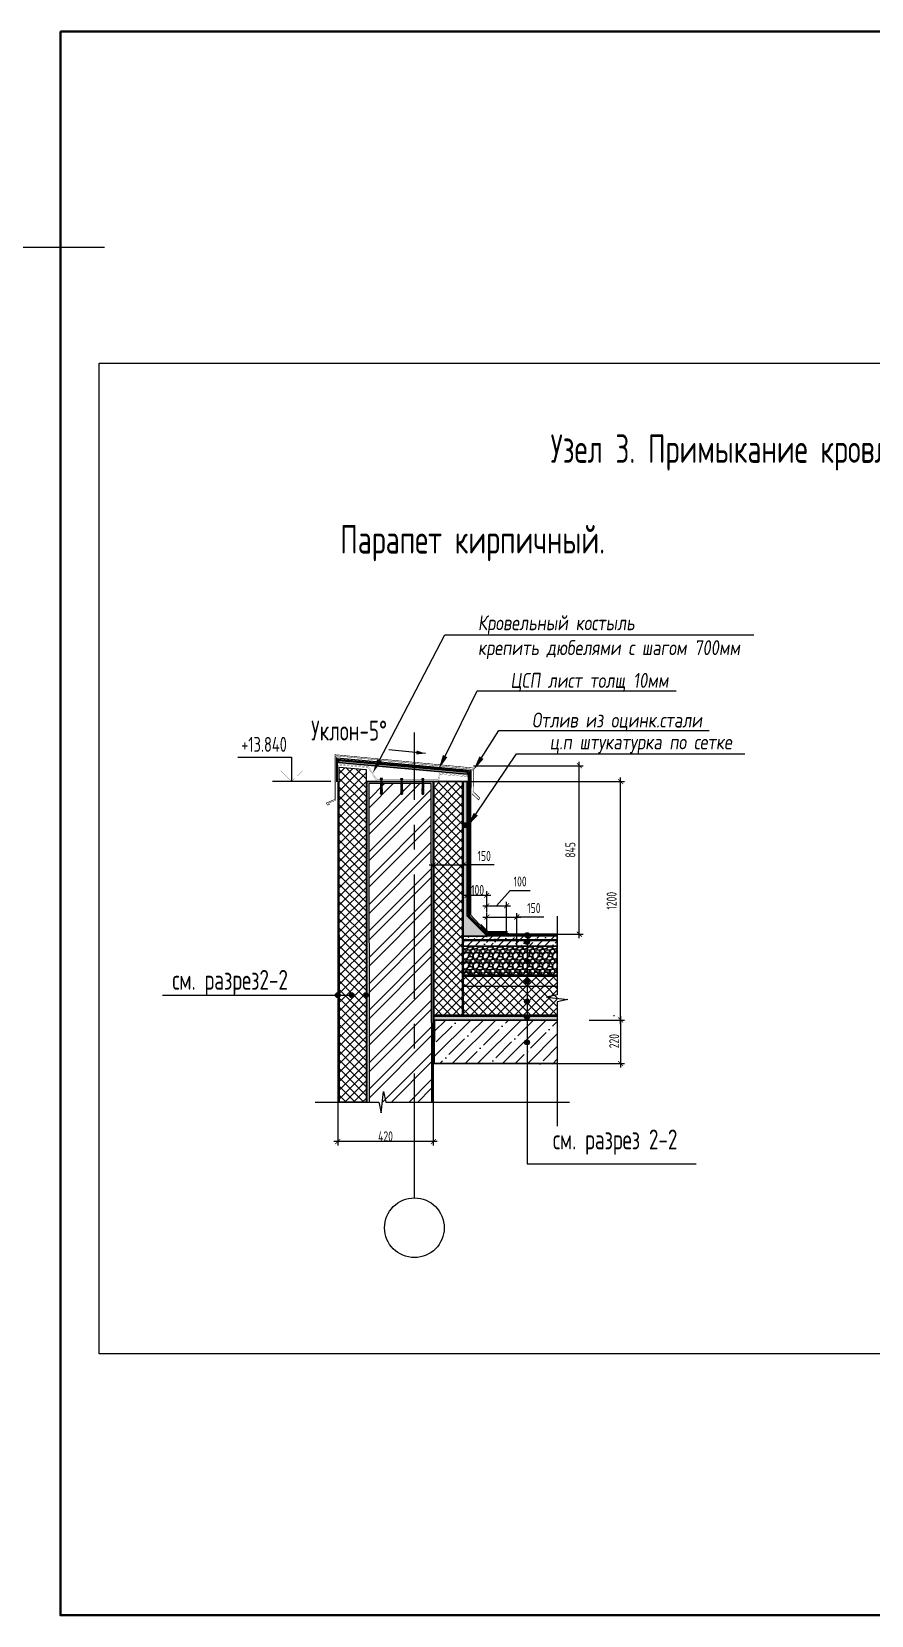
# Model space of a CAD drawing. Header units: millimetres. Extents: x -314343 to 682031, y 21428 to 98936.
# Drawn here: x 425982 to 430203, y 56323 to 64280 of the extents above; entities that cross this region are included whole.
import ezdxf
from ezdxf import colors
from ezdxf.entities.mleader import LeaderData, LeaderLine
from ezdxf.math import Vec2, Vec3

# ---------------------------------------------------------------- set-up
doc = ezdxf.new("R2010")
doc.units = ezdxf.units.MM
doc.header["$MEASUREMENT"] = 0
doc.header["$PDMODE"] = 3
doc.header["$PDSIZE"] = -4
doc.linetypes.add('CENTER', pattern=[2, 1.25, -0.25, 0.25, -0.25])
doc.linetypes.add('штриховая 50', pattern=[1, 0.5, -0.5])
doc.layers.get('0').update_dxf_attribs({"color": 250, "lineweight": 9})
doc.layers.get('Defpoints').update_dxf_attribs({"color": 6})
for name, color, linetype, lineweight in [('0.35', 30, 'Continuous', 30), ('_0', 250, 'Continuous', 9), ('_Выноска', 7, 'Continuous', 15), ('TN-ГИДРОИЗОЛЯЦИЯ БИТУМАЯ нижняя', 173, 'Continuous', 15), ('АР_Навесной фасад', 147, 'Continuous', 5), ('АР_Оси', 195, 'Continuous', 9), ('АР_Перегородки_кирпич_Штрих', 244, 'Continuous', 5), ('АР_Тонкие', 250, 'Continuous', 5), ('АР_Утеплитель', 250, 'Continuous', 9), ('Крепеж', 251, 'Continuous', 15), ('Маркировка потолков', 7, 'Continuous', 9), ('текст', 7, 'Continuous', 15)]:
    doc.layers.add(name, color=color, linetype=linetype, lineweight=lineweight)
doc.layers.add('PDF _0', color=7, linetype='Continuous')
doc.styles.add('ICOCPEUR', font='isocpeur.ttf')
doc.styles.add('ISOCPEUR', font='isocpeur.ttf', dxfattribs={"width": 0.7})
doc.styles.add('Архитект', font='isocpeur.ttf', dxfattribs={"width": 0.8, "oblique": 8})
doc.dimstyles.new('R_50', dxfattribs={"dimtxt": 140, "dimasz": 30, "dimexe": 20, "dimexo": 0, "dimgap": 20, "dimtad": 1, "dimdec": 0, "dimrnd": 5, "dimzin": 0, "dimdsep": 46, "dimtxsty": 'ISOCPEUR', "dimblk": 'ARCHTICK', "dimcen": 50, "dimdle": 20, "dimclrd": 256, "dimclre": 256, "dimclrt": 256, "dimadec": 0, "dimazin": 0, "dimtfac": 2, "dimtdec": 0, "dimtofl": 0, "dimtmove": 1, "dimatfit": 3, "dimfxl": 1, "dimtvp": 3, "dimtolj": 1, "dimtzin": 0, "dimarcsym": 0})

# ---------------------------------------------------------------- blocks, each defined once
blk = doc.blocks.new('*U404')
blk.add_lwpolyline([(0, -14.46), (0, -1), (2.25, -0.5), (-2.25, 0), (0, 0.5), (0, 39.26)])
blk = doc.blocks.new('*U358')
blk.add_lwpolyline([(0, -17.58), (0, -1), (2.25, -0.5), (-2.25, 0), (0, 0.5), (0, 26.72)])
blk = doc.blocks.new('_ArchTick')
at = {"color": 0, "linetype": 'ByBlock', "const_width": 0.15}
blk.add_lwpolyline([(-0.5, -0.5), (0.5, 0.5)], dxfattribs=at)
blk = doc.blocks.new('*D400')
at = {"layer": '_0', "lineweight": -2, "ltscale": 500, "transparency": 16777216}
for p, q in [((428784.9, 59314), (428962.2, 59314)), ((428942.2, 59334), (428942.2, 59075.2)), ((428598.1, 59095.2), (428962.2, 59095.2))]:
    blk.add_line(p, q, dxfattribs=at)
at = {"layer": 'Defpoints', "color": 0, "ltscale": 500, "transparency": 16777216}
for p in [(428784.9, 59314), (428598.1, 59095.2), (428942.2, 59095.2)]:
    blk.add_point(p, dxfattribs=at)
at = {"layer": '_0', "lineweight": -2, "ltscale": 500, "transparency": 16777216, "xscale": 25, "yscale": 25, "zscale": 25}
for p, rotation in [((428942.2, 59314), 90), ((428942.2, 59095.2), 270)]:
    blk.add_blockref('_ArchTick', p, dxfattribs=dict(at, rotation=rotation))
at = {"layer": '_0', "ltscale": 500, "transparency": 16777216, "insert": (428910.2, 59208), "char_height": 50, "attachment_point": 5, "rotation": 90, "style": 'ISOCPEUR'}
blk.add_mtext('\\A1;220', dxfattribs=at)
blk = doc.blocks.new('*D401')
at = {"layer": '_0', "lineweight": -2, "ltscale": 500, "transparency": 16777216}
for p, q in [((428202.9, 60591.7), (428754.9, 60591.7)), ((428734.9, 59725.6), (428734.9, 60611.7)), ((428578.7, 59745.6), (428754.9, 59745.6))]:
    blk.add_line(p, q, dxfattribs=at)
at = {"layer": 'Defpoints', "color": 0, "ltscale": 500, "transparency": 16777216}
for p in [(428202.9, 60591.7), (428734.9, 60591.7), (428578.7, 59745.6)]:
    blk.add_point(p, dxfattribs=at)
at = {"layer": '_0', "lineweight": -2, "ltscale": 500, "transparency": 16777216, "xscale": 25, "yscale": 25, "zscale": 25}
for p, rotation in [((428734.9, 60591.7), 90), ((428734.9, 59745.6), 270)]:
    blk.add_blockref('_ArchTick', p, dxfattribs=dict(at, rotation=rotation))
at = {"layer": '_0', "ltscale": 500, "transparency": 16777216, "insert": (428689.9, 60168.7), "char_height": 50, "attachment_point": 5, "rotation": 90, "style": 'ISOCPEUR'}
blk.add_mtext('\\A1;845', dxfattribs=at)
blk = doc.blocks.new('*D402')
at = {"layer": '_0', "lineweight": -2, "ltscale": 500, "transparency": 16777216}
for p, q in [((427980.9, 60093.3), (428171.4, 60093.3)), ((428000.9, 60023.5), (428000.9, 60113.3)), ((428151.4, 60016.3), (428151.4, 60113.3)), ((428306.4, 60093.3), (428151.4, 60093.3))]:
    blk.add_line(p, q, dxfattribs=at)
at = {"layer": 'Defpoints', "color": 0, "ltscale": 500, "transparency": 16777216}
for p in [(428151.4, 60093.3), (428000.9, 60023.5), (428151.4, 60016.3)]:
    blk.add_point(p, dxfattribs=at)
at = {"layer": '_0', "lineweight": -2, "ltscale": 500, "transparency": 16777216, "xscale": 25, "yscale": 25, "zscale": 25, "rotation": 180}
blk.add_blockref('_ArchTick', (428000.9, 60093.3), dxfattribs=at)
at = {"layer": '_0', "lineweight": -2, "ltscale": 500, "transparency": 16777216, "xscale": 25, "yscale": 25, "zscale": 25}
blk.add_blockref('_ArchTick', (428151.4, 60093.3), dxfattribs=at)
at = {"layer": '_0', "ltscale": 500, "transparency": 16777216, "insert": (428256.6, 60138.3), "char_height": 50, "attachment_point": 5, "style": 'ISOCPEUR'}
blk.add_mtext('\\A1;150', dxfattribs=at)
blk = doc.blocks.new('*D403')
at = {"layer": '_0', "lineweight": -2, "ltscale": 500, "transparency": 16777216}
for p, q in [((428355.6, 60512.1), (428962.2, 60512.1)), ((428942.2, 59294), (428942.2, 60532.1)), ((428836.8, 59314), (428962.2, 59314))]:
    blk.add_line(p, q, dxfattribs=at)
at = {"layer": 'Defpoints', "color": 0, "ltscale": 500, "transparency": 16777216}
for p in [(428355.6, 60512.1), (428942.2, 60512.1), (428836.8, 59314)]:
    blk.add_point(p, dxfattribs=at)
at = {"layer": '_0', "lineweight": -2, "ltscale": 500, "transparency": 16777216, "xscale": 25, "yscale": 25, "zscale": 25}
for p, rotation in [((428942.2, 60512.1), 90), ((428942.2, 59314), 270)]:
    blk.add_blockref('_ArchTick', p, dxfattribs=dict(at, rotation=rotation))
at = {"layer": '_0', "ltscale": 500, "transparency": 16777216, "insert": (428897.2, 59913.1), "char_height": 50, "attachment_point": 5, "rotation": 90, "style": 'ISOCPEUR'}
blk.add_mtext('\\A1;1200', dxfattribs=at)
blk = doc.blocks.new('*D405')
at = {"layer": '_0', "lineweight": -2, "ltscale": 500, "transparency": 16777216}
for p, q in [((427520.9, 58900.1), (427520.9, 58683.3)), ((428000.9, 58900.1), (428000.9, 58683.3)), ((428020.9, 58703.3), (427500.9, 58703.3))]:
    blk.add_line(p, q, dxfattribs=at)
at = {"layer": 'Defpoints', "color": 0, "ltscale": 500, "transparency": 16777216}
for p in [(427520.9, 58900.1), (428000.9, 58900.1), (427520.9, 58703.3)]:
    blk.add_point(p, dxfattribs=at)
at = {"layer": '_0', "lineweight": -2, "ltscale": 500, "transparency": 16777216, "xscale": 25, "yscale": 25, "zscale": 25, "rotation": 180}
blk.add_blockref('_ArchTick', (427520.9, 58703.3), dxfattribs=at)
at = {"layer": '_0', "lineweight": -2, "ltscale": 500, "transparency": 16777216, "xscale": 25, "yscale": 25, "zscale": 25}
blk.add_blockref('_ArchTick', (428000.9, 58703.3), dxfattribs=at)
at = {"layer": '_0', "ltscale": 500, "transparency": 16777216, "insert": (427760.9, 58729.6), "char_height": 50, "attachment_point": 5, "style": 'ISOCPEUR'}
blk.add_mtext('\\A1;420  ', dxfattribs=at)
blk = doc.blocks.new('Дюбель')
at = {"layer": 'Крепеж'}
for points in [[(-48.1, 2.8), (-49, 2.8), (-50.4, 2.1), (-50.4, -2.1), (-49, -2.8), (-48.1, -2.8)], [(-17.5, 4.2), (-18.3, 2.8), (-21.1, 3), (-21, 4.4), (-23.1, 4.5), (-23.9, 3.1), (-26.7, 3.3), (-26.6, 4.7), (-28.7, 4.8), (-29.5, 3.4), (-32.3, 3.6), (-32.2, 5), (-34.3, 5.1), (-35, 3.7), (-37.8, 3.9), (-37.8, 5.3), (-39.9, 5.4), (-40.6, 4), (-43.4, 4.2), (-43.4, 5.6), (-45.5, 5.7), (-48, 4.4), (-48.1, 1.6), (-17.6, 0), (-48.1, -1.6), (-48, -4.4), (-45.5, -5.7), (-43.4, -5.6), (-43.4, -4.2), (-40.6, -4), (-39.9, -5.4), (-37.8, -5.3), (-37.8, -3.9), (-35, -3.7), (-34.3, -5.1), (-32.2, -5), (-32.3, -3.6), (-29.5, -3.4), (-28.7, -4.8), (-26.6, -4.7), (-26.7, -3.3), (-23.9, -3.1), (-23.1, -4.5), (-21, -4.4), (-21.1, -3), (-18.3, -2.8), (-17.5, -4.2)], [(0, -4.2), (0, 4.2), (-17.5, 4.2), (-17.5, -4.2), (0, -4.2)]]:
    blk.add_lwpolyline(points, dxfattribs=at)
blk = doc.blocks.new('A$C2a593a76')
at = {"layer": 'Крепеж'}
blk.add_lwpolyline([(8.5, 50.4), (8.5, 74.5), (10.5, 75.3, 0.300062), (11.4, 76.7), (11.4, 78.3), (6.4, 78.3), (6.4, 76.3), (5, 76.3), (5, 78.3), (0, 78.3), (0, 76.7, 0.300062), (0.9, 75.3), (2.9, 74.5), (2.9, 50.4)], format="xyb", dxfattribs=at)
for points in [[(2.9, 56.5), (9.6, 59.3), (8.5, 60.7), (1.8, 57.9)], [(2.9, 53.8), (9.6, 56.6), (8.5, 58), (1.8, 55.2)], [(2.9, 51.1), (9.6, 53.9), (8.5, 55.3), (1.8, 52.5)]]:
    blk.add_lwpolyline(points, close=True, dxfattribs=at)
blk.add_lwpolyline([(7.6, 50.4), (9.6, 51.2), (8.5, 52.6), (3.1, 50.4)], dxfattribs=at)
at = {"layer": 'Крепеж', "rotation": 90}
blk.add_blockref('Дюбель', (5.7, 50.4), dxfattribs=at)
blk = doc.blocks.new('*D429')
at = {"layer": '_0', "lineweight": -2, "ltscale": 500, "transparency": 16777216}
for p, q in [((428151.4, 59940.8), (428289.8, 59940.8)), ((428171.4, 59940.8), (428171.4, 59960.8)), ((428269.8, 59863.8), (428269.8, 59960.8))]:
    blk.add_line(p, q, dxfattribs=at)
at = {"layer": 'Defpoints', "color": 0, "ltscale": 500, "transparency": 16777216}
for p in [(428171.4, 59940.8), (428269.8, 59940.8), (428269.8, 59863.8)]:
    blk.add_point(p, dxfattribs=at)
at = {"layer": '_0', "lineweight": -2, "ltscale": 500, "transparency": 16777216, "xscale": 25, "yscale": 25, "zscale": 25, "rotation": 180}
blk.add_blockref('_ArchTick', (428171.4, 59940.8), dxfattribs=at)
at = {"layer": '_0', "lineweight": -2, "ltscale": 500, "transparency": 16777216, "xscale": 25, "yscale": 25, "zscale": 25}
blk.add_blockref('_ArchTick', (428269.8, 59940.8), dxfattribs=at)
at = {"layer": '_0', "ltscale": 500, "transparency": 16777216, "insert": (428223.4, 59967.5), "char_height": 50, "attachment_point": 5, "style": 'ISOCPEUR'}
blk.add_mtext('\\A1;100', dxfattribs=at)
blk = doc.blocks.new('*D430')
at = {"layer": '_0', "lineweight": -2, "ltscale": 500, "transparency": 16777216}
for p, q in [((428319.4, 59887.7), (428387.6, 59965)), ((428387.6, 59965), (428487.1, 59965)), ((428249.8, 59887.7), (428389.1, 59887.7)), ((428269.8, 59855), (428269.8, 59907.7)), ((428369.1, 59753.2), (428369.1, 59907.7))]:
    blk.add_line(p, q, dxfattribs=at)
at = {"layer": 'Defpoints', "color": 0, "ltscale": 500, "transparency": 16777216}
for p in [(428269.8, 59855), (428369.1, 59887.7), (428369.1, 59753.2)]:
    blk.add_point(p, dxfattribs=at)
at = {"layer": '_0', "lineweight": -2, "ltscale": 500, "transparency": 16777216, "xscale": 25, "yscale": 25, "zscale": 25, "rotation": 180}
blk.add_blockref('_ArchTick', (428269.8, 59887.7), dxfattribs=at)
at = {"layer": '_0', "lineweight": -2, "ltscale": 500, "transparency": 16777216, "xscale": 25, "yscale": 25, "zscale": 25}
blk.add_blockref('_ArchTick', (428369.1, 59887.7), dxfattribs=at)
at = {"layer": '_0', "ltscale": 500, "transparency": 16777216, "insert": (428437.4, 60010), "char_height": 50, "attachment_point": 5, "style": 'ISOCPEUR'}
blk.add_mtext('\\A1;100', dxfattribs=at)
blk = doc.blocks.new('*D431')
at = {"layer": '_0', "lineweight": -2, "ltscale": 500, "transparency": 16777216}
for p, q in [((428270.1, 59730.2), (428270.1, 59851.6)), ((428420.6, 59682.5), (428420.6, 59851.6)), ((428250.1, 59831.6), (428440.6, 59831.6)), ((428556.2, 59831.6), (428420.6, 59831.6))]:
    blk.add_line(p, q, dxfattribs=at)
at = {"layer": 'Defpoints', "color": 0, "ltscale": 500, "transparency": 16777216}
for p in [(428420.6, 59831.6), (428270.1, 59730.2), (428420.6, 59682.5)]:
    blk.add_point(p, dxfattribs=at)
at = {"layer": '_0', "lineweight": -2, "ltscale": 500, "transparency": 16777216, "xscale": 25, "yscale": 25, "zscale": 25, "rotation": 180}
blk.add_blockref('_ArchTick', (428270.1, 59831.6), dxfattribs=at)
at = {"layer": '_0', "lineweight": -2, "ltscale": 500, "transparency": 16777216, "xscale": 25, "yscale": 25, "zscale": 25}
blk.add_blockref('_ArchTick', (428420.6, 59831.6), dxfattribs=at)
at = {"layer": '_0', "ltscale": 500, "transparency": 16777216, "insert": (428506.4, 59876.6), "char_height": 50, "attachment_point": 5, "style": 'ISOCPEUR'}
blk.add_mtext('\\A1;150', dxfattribs=at)

msp = doc.modelspace()

# ---------------------------------------------------------------- hatches: boundary and pattern name
at = {"lineweight": 9, "transparency": 33554559}
h = msp.add_hatch(dxfattribs=at)
h.set_pattern_fill('AR-SAND', color=256, scale=5, angle=83.526)
h.set_pattern_definition([(121.0260016, (442866.215, -375861.6074), (-9.60819652, 0.77331083), [0, -7.6, 0, -8.5, 0, -8.125]), (91.0260016, (442866.215, -375861.607), (-13.02301596, 10.3834727), [0, -4.1, 0, -6.85, 0, -2.625]), (51.0260016, (442865.522, -375867.718), (1.72751854, 15.47460722), [0, -2.5, 0, -9, 0, -11.75]), (41.0260016, (442865.522, -375867.718), (-2.66565517, 15.4295843), [0, -1.25, 0, -5.9, 0, -6.75])])
h.paths.add_polyline_path([(427524.6, 60618.2), (427523.8, 60608.3), (428171.6, 60550.2), (428172.5, 60560.2)])
h = msp.add_hatch(dxfattribs=at)
h.set_pattern_fill('AR-SAND', color=256, scale=5, angle=0.00002)
h.set_pattern_definition([(37.5000203, (-3999.748, -3960.2366), (-0.31497021, 9.63411873), [0, -7.6, 0, -8.5, 0, -8.125]), (7.5000203, (-3999.748, -3960.237), (8.8488785, 14.11073347), [0, -4.1, 0, -6.85, 0, -2.625]), (327.5000203, (-4005.898, -3960.237), (15.5707093, 0.0283008), [0, -2.5, 0, -9, 0, -11.75]), (317.5000203, (-4005.898, -3960.237), (15.03063146, 4.38838316), [0, -1.25, 0, -5.9, 0, -6.75])])
h.paths.add_polyline_path([(428171.4, 60512.1), (428151.4, 60512.1), (428151.4, 59735.5), (428271.4, 59735.6), (428171.4, 59835.5)])
h = msp.add_hatch(dxfattribs=at)
h.set_pattern_fill('ANSI36', color=256, scale=8.657649, angle=0.00002)
h.set_pattern_definition([(45, (426994.68, 59208.603), (14.5777, 53.4517), [68.7201, -13.744, 0, -13.744])])
h.paths.add_polyline_path([(428624.1, 59735.8), (428151.4, 59735.5), (428151.4, 59685.5), (428624.1, 59685.5)])
h = msp.add_hatch(dxfattribs=at)
h.set_pattern_fill('GRAVEL', color=256, scale=50)
h.set_pattern_definition([(228.0127875, (-4063.7482, -4940.238), (-400, -450), [6.7268, -665.9544024]), (184.9697407, (-4068.2482, -4945.2379), (600, 50), [11.5434, -1142.796238]), (132.5104471, (-4079.7482, -4946.238), (500, -550), [8.1394, -805.80163]), (267.273689, (-4099.2482, -4958.7379), (50, 1000), [10.5119, -1040.677902]), (292.8336542, (-4099.7482, -4969.2379), (-250, 600), [10.30775, -1020.4686564]), (357.273689, (-4095.7482, -4978.7379), (-1000, 50), [10.5119, -1040.677902]), (37.69424047, (-4085.2482, -4979.2379), (-650, -500), [13.90145, -1376.2424274]), (72.25532837, (-4074.2482, -4970.7379), (350, 1100), [13.1244, -1299.316075]), (121.4295656, (-4070.2482, -4958.2379), (-400, 650), [10.5475, -1044.2036555]), (175.2363583, (-4075.748, -4949.238), (550, -50), [12.0416, -590.038129]), (222.3974378, (-4087.7482, -4948.2379), (-600, -550), [15.5724, -1541.66875]), (138.8140748, (-4049.748, -4959.238), (-350, 300), [5.31505, -526.1922406]), (171.4692344, (-4053.7482, -4955.7379), (650, -100), [10.11185, -1001.075571]), (225, (-4063.748, -4954.238), (-6e-15, -50), [7.07105, -63.639628]), (203.1985905, (-4067.248, -4948.238), (250, 100), [3.8079, -376.9807553]), (291.8014095, (-4070.748, -4949.738), (-50, 150), [5.38515, -263.8730904]), (30.9637565, (-4068.748, -4954.738), (150, 100), [8.74645, -282.801145]), (161.565051, (-4061.248, -4950.238), (100, -50), [6.32455, -151.789333]), (16.3895403, (-4099.7482, -4949.7379), (500, 150), [8.86, -877.1422573]), (70.3461759, (-4091.2482, -4947.238), (-200, -550), [7.43305, -735.8703874]), (293.1985905, (-4061.248, -4940.238), (-100, 250), [7.61575, -373.1729053]), (343.6104597, (-4058.2482, -4947.2379), (-500, 150), [8.86, -877.1422573]), (339.4439548, (-4099.748, -4980.738), (-250, 100), [8.544, -418.656187]), (294.7751406, (-4091.7482, -4983.738), (-250, 550), [7.1589, -708.732153]), (66.8014095, (-4060.748, -4990.238), (100, 250), [7.61575, -373.1729053]), (17.3540246, (-4057.7482, -4983.238), (-650, -200), [8.38155, -829.7711807]), (69.4439548, (-4085.248, -4990.238), (-100, -250), [4.272, -422.928187]), (101.3099325, (-4063.748, -4990.238), (-50, 200), [2.5495, -252.4014757]), (165.9637565, (-4064.248, -4987.738), (150, -50), [10.30775, -195.847531]), (186.00900596, (-4074.2482, -4985.2379), (500, 50), [9.5525, -945.696159]), (303.6900675, (-4068.748, -4959.238), (-50, 100), [7.2111, -173.066464]), (353.1572266, (-4064.7482, -4965.2379), (850, -100), [12.5897, -1246.378131]), (60.9453959, (-4052.248, -4966.738), (-200, -350), [5.1478, -509.633707]), (90, (-4049.75, -4962.24), (-50, 50), [3, -47]), (120.2564372, (-4075.2482, -4983.738), (200, -350), [6.9462, -687.6759995]), (48.0127875, (-4078.7482, -4977.738), (400, 450), [13.4536, -659.2276024]), (0, (-4069.75, -4967.74), (50, 50), [13, -37]), (325.3048465, (-4056.7482, -4967.738), (500, -350), [7.9057, -782.663715]), (254.0546041, (-4050.248, -4972.238), (-50, -200), [7.2801, -356.7253945]), (207.64597536, (-4052.2482, -4979.2379), (-950, -500), [11.85325, -1173.473709]), (175.42607874, (-4062.7482, -4984.7379), (-650, 50), [12.53995, -1241.4536704])])
h.paths.add_polyline_path([(428624.1, 59685.5), (428151.4, 59685.5), (428151.4, 59534), (428624.1, 59534)])
h = msp.add_hatch(dxfattribs=at)
h.set_pattern_fill('AR-SAND', color=256, scale=5, angle=0.00002)
h.set_pattern_definition([(37.5000203, (-4099.748, -4990.238), (-0.31497021, 9.63411873), [0, -7.6, 0, -8.5, 0, -8.125]), (7.5000203, (-4099.748, -4990.238), (8.8488785, 14.11073347), [0, -4.1, 0, -6.85, 0, -2.625]), (327.5000203, (-4105.898, -4990.238), (15.5707093, 0.0283008), [0, -2.5, 0, -9, 0, -11.75]), (317.5000203, (-4105.898, -4990.238), (15.03063146, 4.38838316), [0, -1.25, 0, -5.9, 0, -6.75])])
h.paths.add_polyline_path([(428624.1, 59334), (428003, 59334), (428003, 59314), (428624.1, 59314)])
at = {"layer": '_Выноска'}
h = msp.add_hatch(color=256, dxfattribs=at)
edge = h.paths.add_edge_path()
edge.add_arc((428163, 60292.6), 12.4, 0, 360)
h = msp.add_hatch(color=256, dxfattribs=at)
edge = h.paths.add_edge_path()
edge.add_arc((428163, 60292.6), 12.4, 0, 360)
h = msp.add_hatch(color=256, dxfattribs=at)
edge = h.paths.add_edge_path()
edge.add_arc((428472.2, 59740.1), 12.4, 0, 360)
h = msp.add_hatch(color=256, dxfattribs=at)
edge = h.paths.add_edge_path()
edge.add_arc((428472.2, 59740.1), 12.4, 0, 360)
h = msp.add_hatch(color=256, dxfattribs=at)
edge = h.paths.add_edge_path()
edge.add_arc((428472.2, 59706.4), 12.4, 0, 360)
h = msp.add_hatch(color=256, dxfattribs=at)
edge = h.paths.add_edge_path()
edge.add_arc((428472.2, 59706.4), 12.4, 0, 360)
h = msp.add_hatch(color=256, dxfattribs=at)
edge = h.paths.add_edge_path()
edge.add_arc((428472.2, 59609), 12.4, 0, 360)
h = msp.add_hatch(color=256, dxfattribs=at)
edge = h.paths.add_edge_path()
edge.add_arc((428472.2, 59609), 12.4, 0, 360)
h = msp.add_hatch(color=256, dxfattribs=at)
edge = h.paths.add_edge_path()
edge.add_arc((428472.2, 59509.4), 12.4, 0, 360)
h = msp.add_hatch(color=256, dxfattribs=at)
edge = h.paths.add_edge_path()
edge.add_arc((428472.2, 59509.4), 12.4, 0, 360)
h = msp.add_hatch(color=256, dxfattribs=at)
edge = h.paths.add_edge_path()
edge.add_arc((427521.3, 59438.6), 12.4, 0, 360)
h = msp.add_hatch(color=256, dxfattribs=at)
edge = h.paths.add_edge_path()
edge.add_arc((427521.3, 59438.6), 12.4, 0, 360)
h = msp.add_hatch(color=256, dxfattribs=at)
edge = h.paths.add_edge_path()
edge.add_arc((427590.5, 59438.6), 12.4, 0, 360)
h = msp.add_hatch(color=256, dxfattribs=at)
edge = h.paths.add_edge_path()
edge.add_arc((427661.3, 59438.6), 12.4, 0, 360)
h = msp.add_hatch(color=256, dxfattribs=at)
edge = h.paths.add_edge_path()
edge.add_arc((428472.2, 59407.1), 12.4, 0, 360)
h = msp.add_hatch(color=256, dxfattribs=at)
edge = h.paths.add_edge_path()
edge.add_arc((428472.2, 59407.1), 12.4, 0, 360)
h = msp.add_hatch(color=256, dxfattribs=at)
edge = h.paths.add_edge_path()
edge.add_arc((428472.2, 59328.6), 12.4, 0, 360)
h = msp.add_hatch(color=256, dxfattribs=at)
edge = h.paths.add_edge_path()
edge.add_arc((428472.2, 59328.6), 12.4, 0, 360)
h = msp.add_hatch(color=256, dxfattribs=at)
edge = h.paths.add_edge_path()
edge.add_arc((428472.2, 59202), 12.4, 0, 360)
h = msp.add_hatch(color=256, dxfattribs=at)
edge = h.paths.add_edge_path()
edge.add_arc((428472.2, 59202), 12.4, 0, 360)
at = {"layer": 'АР_Перегородки_кирпич_Штрих', "ltscale": 100}
h = msp.add_hatch(dxfattribs=at)
h.set_pattern_fill('ANSI32', color=256, scale=250)
h.paths.add_polyline_path([(427990.9, 60502.1), (427676.4, 60502.1), (427676.4, 58900.1), (427990.9, 58900.1)])
at = {"layer": 'АР_Утеплитель', "lineweight": 9, "ltscale": 500}
h = msp.add_hatch(dxfattribs=at)
h.set_pattern_fill('ANSI37', color=251, scale=250, angle=-90)
h.set_pattern_definition([(315, (-3621.097, -6612.837), (22.097087, 22.097087), []), (45, (-3621.097, -6612.837), (-22.097087, 22.097087), [])])
h.paths.add_polyline_path([(427527.8, 60583.4), (427662.8, 60572), (427662.8, 58901.1), (427528.9, 58901.1)])
h = msp.add_hatch(dxfattribs=at)
h.set_pattern_fill('ANSI37', color=251, scale=250, angle=-90)
h.set_pattern_definition([(315, (-4102.752, -4990.238), (22.097087, 22.097087), []), (45, (-4102.752, -4990.238), (-22.097087, 22.097087), [])])
h.paths.add_polyline_path([(428148.4, 60512.1), (428003, 60512.1), (428003, 59334), (428148.4, 59334)])
h = msp.add_hatch(dxfattribs=at)
h.set_pattern_fill('ANSI37', color=251, scale=250, angle=-90)
h.set_pattern_definition([(315, (-4122.08, -4840.238), (22.097087, 22.097087), []), (45, (-4122.08, -4840.238), (-22.097087, 22.097087), [])])
h.paths.add_polyline_path([(428624.1, 59484), (428624.1, 59534), (428151.4, 59534), (428151.4, 59484)])
h = msp.add_hatch(dxfattribs=at)
h.set_pattern_fill('ANSI37', color=251, scale=250, angle=-90)
h.set_pattern_definition([(315, (-4099.748, -4990.238), (22.097087, 22.097087), []), (45, (-4099.748, -4990.238), (-22.097087, 22.097087), [])])
h.paths.add_polyline_path([(428624.1, 59336.7), (428624.1, 59484), (428151.4, 59484), (428151.4, 59336.7)])
at = {"layer": 'Маркировка потолков', "lineweight": 9, "ltscale": 5000, "transparency": 33554610}
h = msp.add_hatch(dxfattribs=at)
h.set_pattern_fill('ANSI35', color=256, scale=356.9777)
h.set_pattern_definition([(45, (-4145.13, -4990.24), (-63.105338, 63.105338), []), (45, (-4082.02, -4990.24), (-63.105338, 63.105338), [111.555531, -22.311106, 0, -22.311106])])
h.paths.add_polyline_path([(428624.1, 59092.7), (428624.1, 59314), (428006, 59313.9), (428006, 59095.2)])

# ---------------------------------------------------------------- linework, layer by layer
at = {"lineweight": 20}
for points in [[(428624.1, 59735.8), (428151.4, 59735.5), (428151.4, 59685.5), (428624.1, 59685.5)], [(428624.1, 59685.5), (428151.4, 59685.5), (428151.4, 59534), (428624.1, 59534)]]:
    msp.add_lwpolyline(points, close=True, dxfattribs=at)
at = {"lineweight": 25}
msp.add_lwpolyline([(428151.4, 59713.3), (428624.1, 59713.3), (428624.1, 59716.3), (428151.4, 59716.3)], close=True, dxfattribs=at)
at = {"lineweight": 30}
for centre in [(428163.8, 59717.8), (428309.1, 59717.8), (428314.8, 59717.8), (428414.7, 59717.8), (428514.5, 59717.8)]:
    msp.add_circle(centre, 1.5, dxfattribs=at)
at = {"layer": '0.35', "color": 18, "ltscale": 200, "true_color": 0x000000}
msp.add_lwpolyline([(428624.1, 59314), (428006.2, 59314), (428005.9, 59095.2), (428624.1, 59095.2)], dxfattribs=at)
at = {"layer": '_0', "color": 251, "ltscale": 500}
for p, q in [((427522.8, 58900.1), (427522.8, 60512.1)), ((427527.8, 58900.1), (427527.8, 60512.1))]:
    msp.add_line(p, q, dxfattribs=at)
at = {"layer": '_0', "color": 7, "ltscale": 500}
for p, q in [((427989.1, 60512.1), (428435.6, 60512.1)), ((428003, 60512.1), (428003, 59314)), ((428151.4, 60512.1), (428151.4, 59334)), ((428151.4, 59484), (428624.1, 59484)), ((428051.4, 59334), (428624.1, 59334))]:
    msp.add_line(p, q, dxfattribs=at)
at = {"layer": '_0', "color": 1, "ltscale": 500}
for p, q in [((428151.4, 59685.5), (428624.1, 59685.5)), ((428151.4, 59534), (428624.1, 59534))]:
    msp.add_line(p, q, dxfattribs=at)
at = {"layer": '_0', "color": 1, "lineweight": 40, "ltscale": 500}
msp.add_lwpolyline([(426126.2, 64280.2), (434629.1, 64280.2), (434629.1, 56322.8), (426126.2, 56322.8)], close=True, dxfattribs=at)
at = {"layer": '_0', "color": 5, "ltscale": 500}
msp.add_lwpolyline([(426321.6, 62614.2), (433303, 62614.2), (433303, 57636.5), (426321.6, 57636.5)], close=True, dxfattribs=at)
at = {"layer": '_0', "color": 7, "lineweight": 30, "ltscale": 500, "const_width": 3}
msp.add_lwpolyline([(427481.7, 60399.1), (427469, 60393.8), (427463.4, 60404.5), (427506.7, 60422.9), (427506.7, 60647.2), (428202.9, 60580.3), (428201.1, 60461.9), (428234.2, 60429.4), (428228.7, 60420.2), (428195.2, 60451.1)], dxfattribs=at)
at = {"layer": '_0', "color": 8, "lineweight": 200, "ltscale": 500, "const_width": 2}
msp.add_lwpolyline([(427470.9, 60401.6), (427511.4, 60419), (427511.9, 60641.3), (428195.4, 60574.4), (428193.9, 60483.9)], dxfattribs=at)
at = {"layer": '_0', "color": 7, "ltscale": 500}
msp.add_lwpolyline([(427915.9, 60658.2, 20, 0, 0), (427962.2, 60653.7, 0, 0, 0)], format="xyseb", dxfattribs=at)
at = {"layer": '_0', "color": 1, "ltscale": 500}
for points in [[(427515.6, 60511.4), (427516.4, 60630.9), (428186.5, 60569.8), (428187.5, 60568.5), (428187.5, 60410.2)], [(427519.1, 60510.2), (427519.2, 60625.4), (428179, 60566.6), (428181.4, 60563.3), (428181.4, 60410.2)], [(427521.3, 60620.8), (428176.4, 60561.8), (428176.4, 60410.2)], [(428176.4, 60414.4), (428176.4, 59836.3), (428272, 59738.4), (428373.9, 59738.4)], [(428181.4, 60414.4), (428181.4, 59837.1), (428273.2, 59743.9), (428373.9, 59743.9), (428382.8, 59740.1), (428624.1, 59740.1)], [(428187.5, 60414.4), (428187.5, 59841.9), (428275.8, 59749.2), (428373.9, 59746.7), (428383.4, 59742.7), (428420.6, 59742.7)], [(428240.1, 59793.8), (428274.7, 59758.8), (428373.9, 59759.1)], [(428273.3, 59752.9), (428369.1, 59752.9), (428383.2, 59746.3), (428624.1, 59746.3)]]:
    msp.add_lwpolyline(points, dxfattribs=at)
at = {"layer": '_0', "color": 7, "lineweight": 25, "ltscale": 500, "const_width": 1}
msp.add_lwpolyline([(427521.5, 60518.7), (427521.5, 60600.9), (427676.2, 60587.2), (427718.2, 60520.7), (428024.1, 60520.7), (428032.1, 60554.3), (428171.4, 60542.6), (428170.9, 60536.9), (428035.5, 60548.3), (428028, 60515.7), (427715.5, 60515.7), (427673.3, 60582.4), (427526.5, 60595.4), (427526.5, 60518.7), (427521.5, 60518.7)], dxfattribs=at)
at = {"layer": '_0', "color": 7, "lineweight": 30, "ltscale": 500}
msp.add_lwpolyline([(427523.8, 60608.3), (428171.6, 60550.2), (428172.5, 60560.2), (427524.6, 60618.2)], close=True, dxfattribs=at)
at = {"layer": '_0', "color": 7}
for points in [[(427527.8, 60583.9), (427662.8, 60572), (427662.8, 58901.1), (427528.9, 58901.1)], [(428148.4, 60512.1), (428003, 60512.1), (428003, 59334), (428148.4, 59334)], [(428171.4, 60512.1), (428151.4, 60512.1), (428151.4, 59735.5), (428271.4, 59735.6), (428171.4, 59835.5)]]:
    msp.add_lwpolyline(points, close=True, dxfattribs=at)
msp.add_lwpolyline([(427992.9, 58900.1), (427990.9, 60502.1), (427676.4, 60502.1), (427678.4, 58900.1)], dxfattribs=at)
at = {"layer": '_0', "color": 7, "ltscale": 500}
for points in [[(428472.2, 59746.3), (428472.2, 58591.4), (429322.8, 58591.4)], [(428624.1, 59539.1), (428151.4, 59539.1), (428151.4, 59534), (428624.1, 59534)], [(426639.7, 59439.2), (427595.6, 59438.8)], [(428624.1, 59339.1), (428003, 59339.1), (428003, 59334), (428624.1, 59334)], [(428910, 59334), (428910, 59339.1)]]:
    msp.add_lwpolyline(points, dxfattribs=at)
at = {"layer": '_Выноска'}
for centre in [(428163, 60292.6), (428163, 60292.6), (428472.2, 59740.1), (428472.2, 59740.1), (428472.2, 59706.4), (428472.2, 59706.4), (428472.2, 59609), (428472.2, 59609), (428472.2, 59509.4), (428472.2, 59509.4), (427521.3, 59438.6), (427521.3, 59438.6), (427590.5, 59438.6), (427661.3, 59438.6), (428472.2, 59407.1), (428472.2, 59407.1), (428472.2, 59328.6), (428472.2, 59328.6), (428472.2, 59202), (428472.2, 59202)]:
    msp.add_circle(centre, 12.4, dxfattribs=at)
at = {"layer": 'PDF _0', "lineweight": 0}
msp.add_line((427486.2, 60512.1), (427192.8, 60512.1), dxfattribs=at)
msp.add_lwpolyline([(427018.3, 60634.7), (427288, 60635.3), (427288, 60512.1)], dxfattribs=at)
at = {"layer": 'PDF _0', "lineweight": 30, "const_width": 1}
msp.add_lwpolyline([(427343.7, 60566.6), (427288, 60512.1), (427233.5, 60566.6)], dxfattribs=at)
at = {"layer": 'TN-ГИДРОИЗОЛЯЦИЯ БИТУМАЯ нижняя', "linetype": 'штриховая 50', "ltscale": 150, "const_width": 5}
for points in [[(428151.5, 59536.6), (428624.1, 59536.6)], [(428003.1, 59336.6), (428624.1, 59336.6)]]:
    msp.add_lwpolyline(points, dxfattribs=at)
at = {"layer": 'АР_Навесной фасад', "color": 18, "lineweight": 30, "ltscale": 100, "true_color": 0x000000}
msp.add_lwpolyline([(427666.4, 58900.1), (427666.4, 60512.1), (428000.9, 60512.1), (428000.9, 58900.1)], dxfattribs=at)
at = {"layer": 'АР_Оси', "linetype": 'CENTER', "ltscale": 500}
msp.add_line((427905.9, 58420.3), (427905.9, 60759.4), dxfattribs=at)
at = {"layer": 'АР_Оси', "ltscale": 0.5}
msp.add_circle((427905.9, 58270.3), 150, dxfattribs=at)
at = {"layer": 'АР_Тонкие', "linetype": 'ByBlock', "lineweight": -2}
msp.add_lwpolyline([(427962.2, 60653.7), (427778, 60671.4)], dxfattribs=at)

# ---------------------------------------------------------------- block references
at = {"ltscale": 100, "xscale": 23.79851555813043, "yscale": 23.79851555813043, "zscale": 23.79851555813043}
for name, p, rotation in [('*U358', (428624.1, 59416.7), 180), ('*U404', (427750.4, 58901.1), 270)]:
    msp.add_blockref(name, p, dxfattribs=dict(at, rotation=rotation))
at = {"layer": '_0', "color": 7, "ltscale": 500}
for p in [(427734.5, 60448.7), (427836.6, 60448.3), (427942.7, 60448.3)]:
    msp.add_blockref('A$C2a593a76', p, dxfattribs=at)

# ---------------------------------------------------------------- texts
at = {"layer": 'PDF _0', "color": 7, "lineweight": 0, "char_height": 100, "attachment_point": 9, "style": 'ISOCPEUR'}
for s, insert in [('Уклон-5%%D', (427768.4, 60718.4)), ('см. разрез2-2', (427270.2, 59438.9)), ('см. разрез 2-2', (429228, 58636.9))]:
    msp.add_mtext(s, dxfattribs=dict(at, insert=insert))
at = {"layer": 'PDF _0', "color": 1, "lineweight": 0, "insert": (427264.9, 60661.6), "char_height": 75, "attachment_point": 9, "style": 'ISOCPEUR'}
msp.add_mtext('+13.840', dxfattribs=at)
at = {"layer": 'текст', "ltscale": 100, "char_height": 142.791, "attachment_point": 5, "style": 'ISOCPEUR'}
for s, insert, width in [('\\pxqc;Узел 3. Примыкание кровли к парапету.', (429879.3, 62165.6, 0), 3874.809), ('\\pxqc; Парапет кирпичный.', (428166.7, 61709.9, 0), 1336.555)]:
    msp.add_mtext(s, dxfattribs=dict(at, insert=insert, width=width))

# ---------------------------------------------------------------- dimensions: what is measured, and where the dimension line sits
at = {"layer": '_0', "color": 1, "ltscale": 500}
for base, p1, p2, picture, middle in [((428734.9, 60591.7), (428578.7, 59745.6), (428202.9, 60591.7), '*D401', (428689.9, 60168.7)), ((428942.2, 60512.1), (428836.8, 59314), (428355.6, 60512.1), '*D403', (428897.2, 59913.1))]:
    dim = msp.add_linear_dim(base=base, p1=p1, p2=p2, angle=90, dimstyle='R_50', override={"dimtxt": 50, "dimasz": 25, "dimpost": '\\X'}, dxfattribs=at)
    dim.commit()
    dim.dimension.update_dxf_attribs({"geometry": picture, "text_midpoint": middle})
for base, p1, p2, picture, middle in [((428151.4194, 60093.2504), (428000.9205, 60023.5384), (428151.4194, 60016.3008), '*D402', (428256.6033, 60067.72)), ((428269.8, 59940.8), (428171.4, 59940.8), (428269.8, 59863.8), '*D429', (428223.4, 59922.5)), ((428369.1, 59887.7), (428269.8, 59855), (428369.1, 59753.2), '*D430', (428407.6, 59965)), ((428420.6374, 59831.6398), (428270.1385, 59730.2295), (428420.6374, 59682.4742), '*D431', (428506.44, 59803.6061))]:
    dim = msp.add_linear_dim(base=base, p1=p1, p2=p2, dimstyle='R_50', override={"dimtxt": 50, "dimasz": 25, "dimpost": '\\X'}, dxfattribs=at)
    dim.commit()
    dim.dimension.update_dxf_attribs({"geometry": picture, "text_midpoint": middle, "dimtype": 160})
dim = msp.add_linear_dim(base=(428942.2, 59095.2), p1=(428784.9, 59314), p2=(428598.1, 59095.2), angle=90, dimstyle='R_50', override={"dimtxt": 50, "dimasz": 25, "dimpost": '\\X'}, dxfattribs=at)
dim.commit()
dim.dimension.update_dxf_attribs({"geometry": '*D400', "text_midpoint": (428955.2, 59208), "dimtype": 160})
dim = msp.add_linear_dim(base=(427520.9, 58703.3), p1=(428000.9, 58900.1), p2=(427520.9, 58900.1), text='420  ', dimstyle='R_50', override={"dimtxt": 50, "dimasz": 25, "dimpost": '\\X'}, dxfattribs=at)
dim.commit()
dim.dimension.update_dxf_attribs({"geometry": '*D405', "text_midpoint": (427760.9, 58684.6), "dimtype": 160})

# ---------------------------------------------------------------- leaders
at = {"layer": 'PDF _0', "color": 7, "lineweight": 0}
ml = msp.add_multileader_mtext('Standard', dxfattribs=at)
ml.set_content('{\\Q7;\\W0.7;Фартук из оцинк.стали}', color=7, style='ICOCPEUR')
ml.set_leader_properties()
ml.build(insert=Vec2(0, 0))
ml.multileader.update_dxf_attribs({"text_left_attachment_type": 6, "text_right_attachment_type": 6, "dogleg_length": 50, "arrow_head_size": 100})
ctx = ml.context
ctx.base_point, ctx.char_height, ctx.arrow_head_size, ctx.landing_gap_size, ctx.plane_origin = Vec3(424366.2, 63196.9), 125, 100, 33.3, Vec3(428751.4, 64105.2)
ctx.left_attachment, ctx.right_attachment = 6, 6
notes = []
notes.append((ctx, [(1, (1, 1, 0), (424233, 63196.9), (1, 0), 133.2, [(1, [(424105.2, 62913.7)], 0, [])])]))
ctx.mtext.insert, ctx.mtext.width, ctx.mtext.defined_height, ctx.mtext.flow_direction = Vec3(424399.5, 63359.4), 5276.741, 721.8, 5
at = {"layer": 'АР_Тонкие', "lineweight": 15}
ml = msp.add_multileader_mtext('Standard', dxfattribs=at)
ml.set_content('Кровельный костыль\\Pкрепить дюбелями с шагом 700мм', color=256, style='Архитект')
ml.set_leader_properties()
ml.build(insert=Vec2(0, 0))
ml.multileader.update_dxf_attribs({"text_left_attachment_type": 6, "text_right_attachment_type": 6, "dogleg_length": 50, "arrow_head_size": 75})
ctx = ml.context
ctx.base_point, ctx.char_height, ctx.arrow_head_size, ctx.landing_gap_size, ctx.plane_origin = Vec3(428191.9, 61250.1), 75, 75, 33.3, Vec3(432372.3, 61847.3)
ctx.left_attachment, ctx.right_attachment = 6, 6
notes.append((ctx, [(1, (1, 1, 0), (428058.7, 61250.1), (1, 0), 133.2, [(1, [(427695.7, 60553.7)], 0, [])])]))
ctx.mtext.insert, ctx.mtext.width, ctx.mtext.defined_height, ctx.mtext.flow_direction = Vec3(428225.2, 61347.6), 5276.741, 721.8, 5
ml = msp.add_multileader_mtext('Standard', dxfattribs=at)
ml.set_content('ЦСП лист толщ 10мм', color=256, style='Архитект')
ml.set_leader_properties()
ml.build(insert=Vec2(0, 0))
ml.multileader.update_dxf_attribs({"text_left_attachment_type": 6, "text_right_attachment_type": 6, "dogleg_length": 50, "arrow_head_size": 75})
ctx = ml.context
ctx.base_point, ctx.char_height, ctx.arrow_head_size, ctx.landing_gap_size, ctx.plane_origin = Vec3(428355.2, 60968.1), 75, 75, 33.3, Vec3(432523.7, 61882.6)
ctx.left_attachment, ctx.right_attachment = 6, 6
notes.append((ctx, [(1, (1, 1, 0), (428222, 60968.1), (1, 0), 133.2, [(1, [(428027.3, 60573.2)], 0, [])])]))
ctx.mtext.insert, ctx.mtext.width, ctx.mtext.defined_height, ctx.mtext.flow_direction = Vec3(428388.5, 61058.1), 5276.741, 721.8, 5
ml = msp.add_multileader_mtext('Standard', dxfattribs=at)
ml.set_content('Отлив из оцинк.стали', color=256, style='Архитект')
ml.set_leader_properties()
ml.build(insert=Vec2(0, 0))
ml.multileader.update_dxf_attribs({"text_left_attachment_type": 6, "text_right_attachment_type": 6, "dogleg_length": 50, "arrow_head_size": 75})
ctx = ml.context
ctx.base_point, ctx.char_height, ctx.arrow_head_size, ctx.landing_gap_size, ctx.plane_origin = Vec3(428463.7, 60768.8), 75, 75, 33.3, Vec3(432848.9, 61760.6)
ctx.left_attachment, ctx.right_attachment = 6, 6
notes.append((ctx, [(1, (1, 1, 0), (428330.5, 60768.8), (1, 0), 133.2, [(1, [(428202.7, 60569.1)], 0, [])])]))
ctx.mtext.insert, ctx.mtext.width, ctx.mtext.defined_height, ctx.mtext.flow_direction = Vec3(428497, 60858.8), 5276.741, 721.8, 5
ml = msp.add_multileader_mtext('Standard', dxfattribs=at)
ml.set_content('ц.п штукатурка по сетке', color=256, style='Архитект')
ml.set_leader_properties()
ml.build(insert=Vec2(0, 0))
ml.multileader.update_dxf_attribs({"text_left_attachment_type": 6, "text_right_attachment_type": 6, "dogleg_length": 50, "arrow_head_size": 75})
ctx = ml.context
ctx.base_point, ctx.char_height, ctx.arrow_head_size, ctx.landing_gap_size, ctx.plane_origin = Vec3(428553, 60651.4), 75, 75, 33.3, Vec3(432848.9, 61579.9)
ctx.left_attachment, ctx.right_attachment = 6, 6
notes.append((ctx, [(1, (1, 1, 0), (428419.8, 60651.4), (1, 0), 133.2, [(1, [(428172.3, 60286.3)], 0, [])])]))
ctx.mtext.insert, ctx.mtext.width, ctx.mtext.defined_height, ctx.mtext.flow_direction = Vec3(428586.3, 60748.9), 5276.741, 721.8, 5
for ctx, leaders in notes:
    for number, flags, end, landing, length, lines in leaders:
        leader = LeaderData()
        leader.index, (leader.has_last_leader_line, leader.has_dogleg_vector, leader.attachment_direction) = number, flags
        leader.last_leader_point, leader.dogleg_vector, leader.dogleg_length = Vec3(end), Vec3(landing), length
        for number, points, colour, breaks in lines:
            line = LeaderLine()
            line.index, line.vertices, line.color, line.breaks = number, Vec3.list(points), colors.encode_raw_color(colour), breaks
            leader.lines.append(line)
        ctx.leaders.append(leader)

doc.saveas('drawing.dxf')
